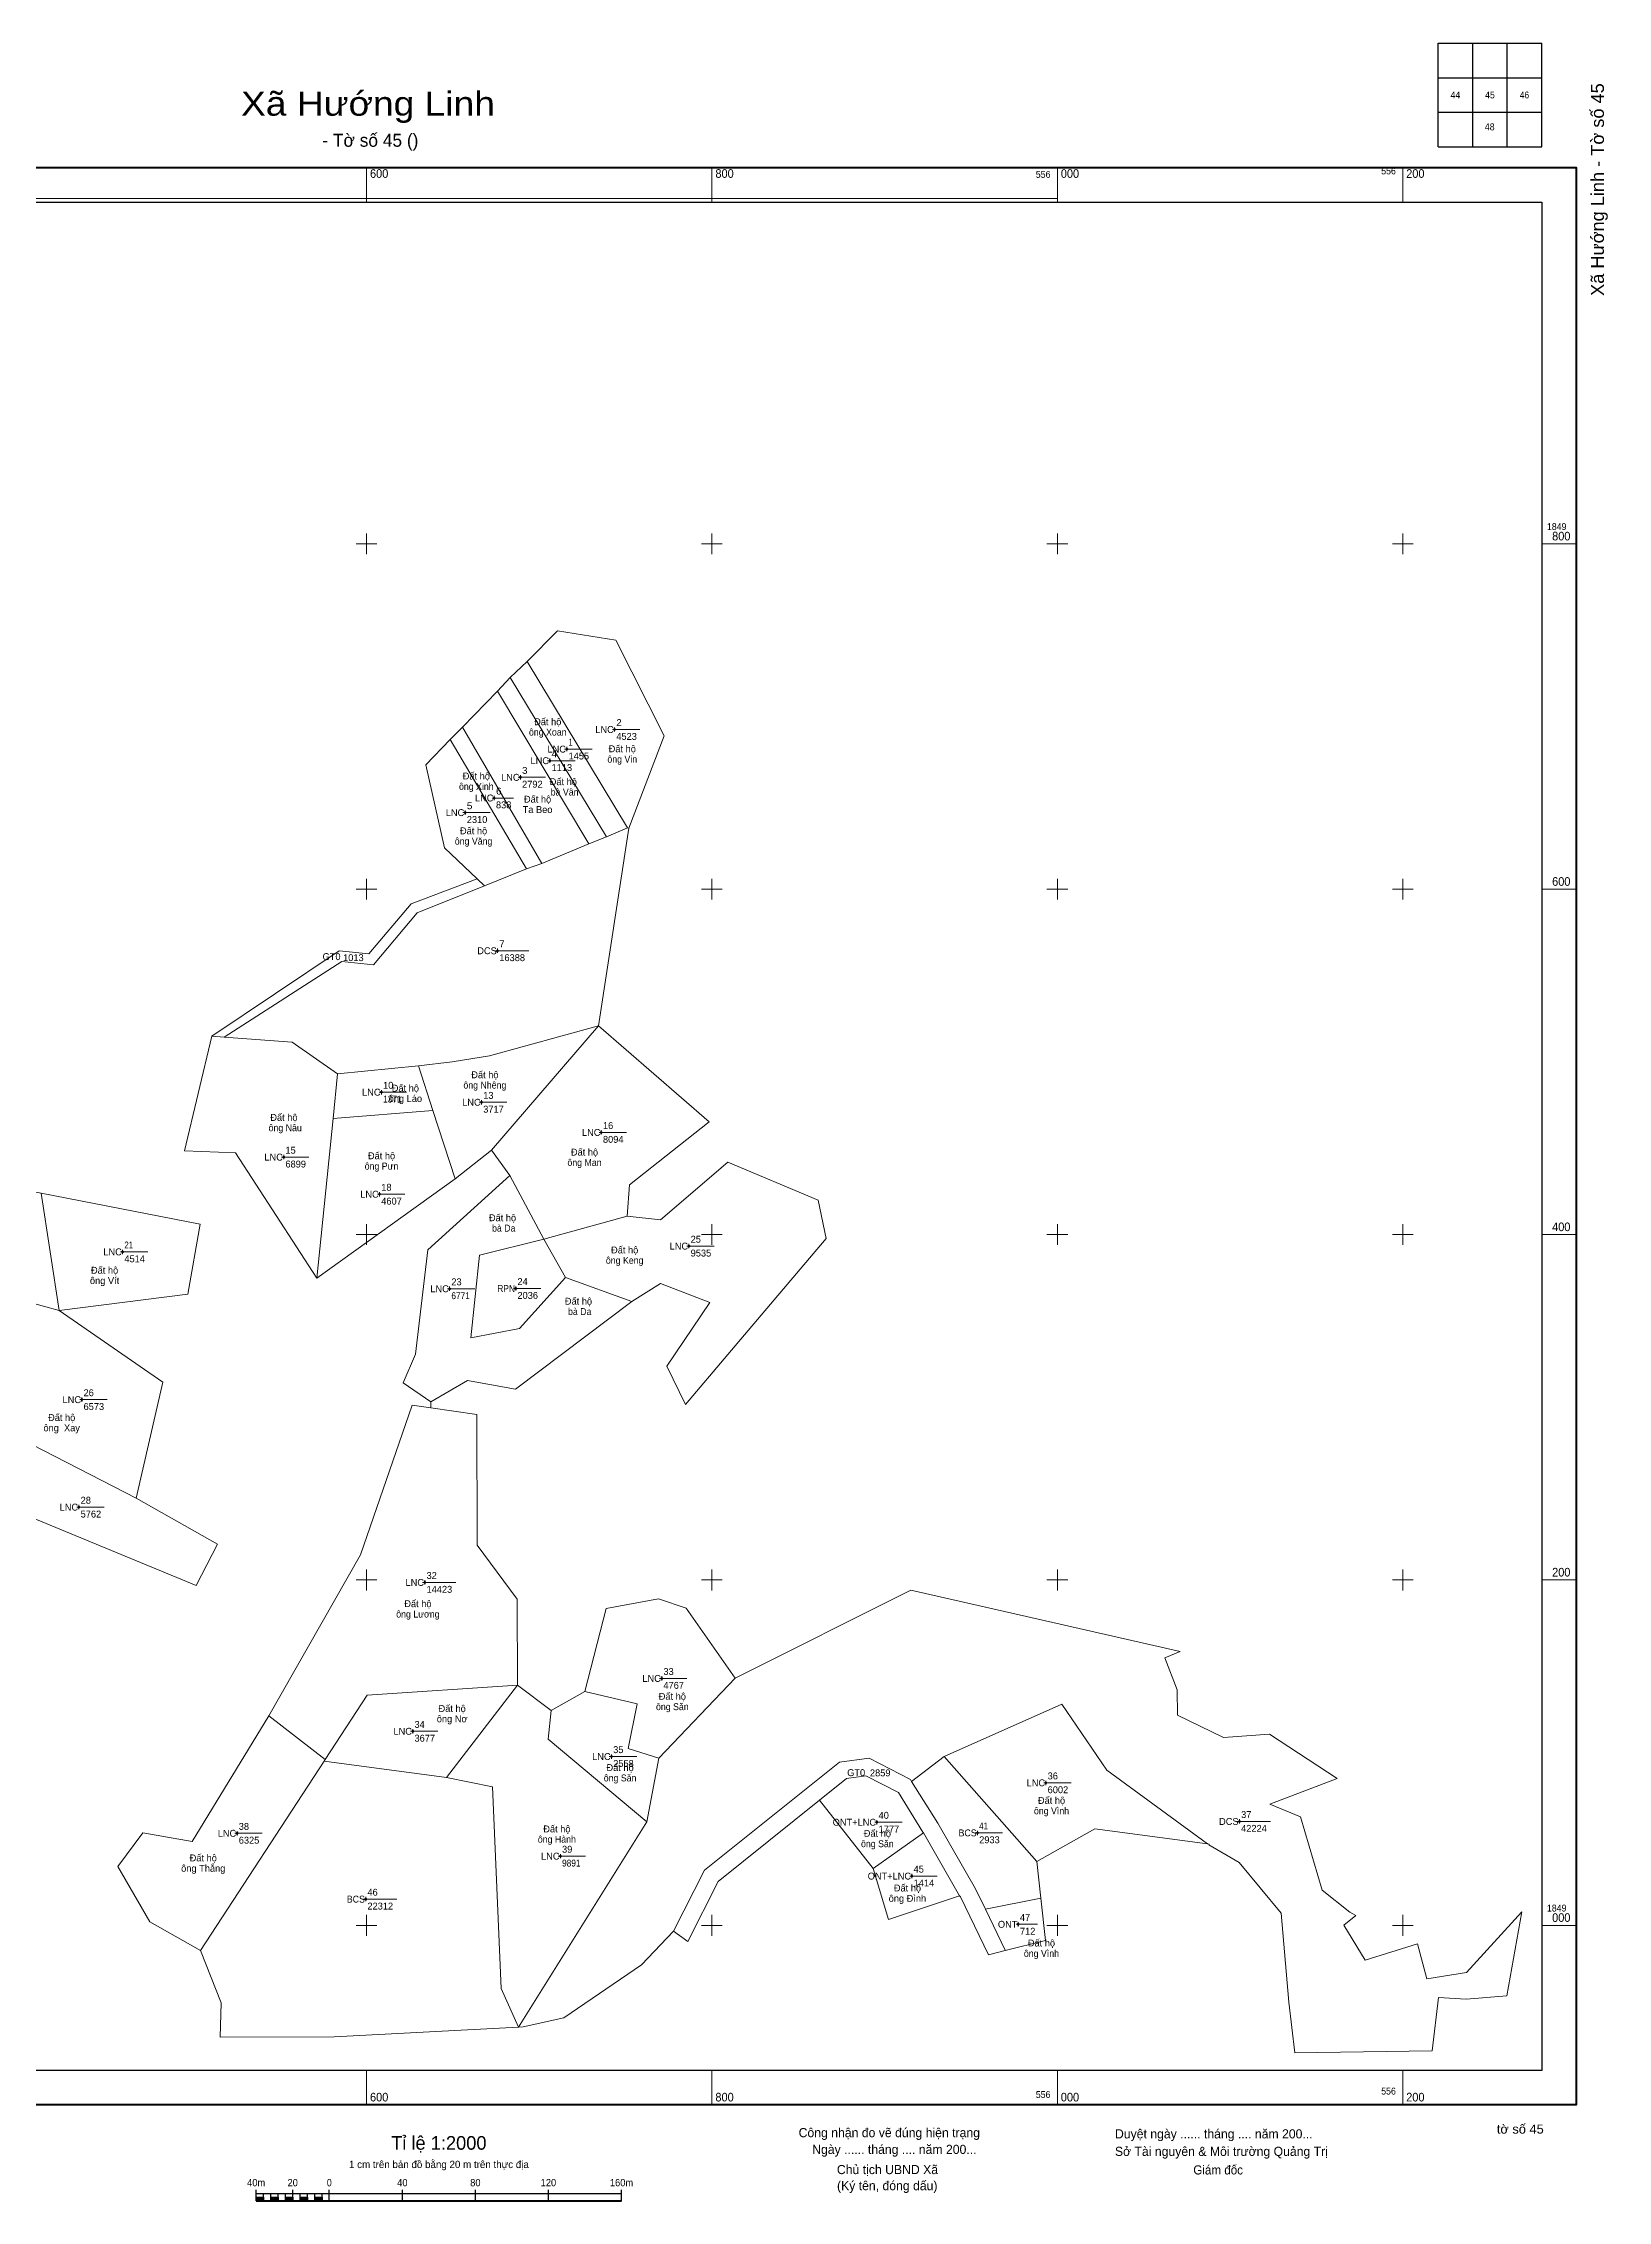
# Model space of a CAD drawing. Header units: metres. Extents: x 554901 to 556319, y 1848840 to 1850090.
# Drawn here: x 555413 to 556319, y 1848840 to 1850090 of the extents above; entities that cross this region are included whole.
import ezdxf
from ezdxf.enums import TextEntityAlignment as Align

# ---------------------------------------------------------------- set-up
doc = ezdxf.new("R2010")
doc.units = ezdxf.units.M
doc.header["$LTSCALE"] = 1.6
for name, color, linetype, lineweight in [('10', 7, 'Continuous', 13), ('11', 7, 'Continuous', 13), ('13', 7, 'Continuous', 13), ('22', 7, 'Continuous', 13), ('63', 7, 'Continuous', 13)]:
    doc.layers.add(name, color=color, linetype=linetype, lineweight=lineweight)
doc.layers.add('25', color=7, linetype='Continuous')

msp = doc.modelspace()

# ---------------------------------------------------------------- hatches: boundary and pattern name
at = {"layer": '10'}
msp.add_hatch(color=256, dxfattribs=at).paths.add_polyline_path([(555894.58, 1849028.72, 1), (555894.44, 1849028.72, 1)])
msp.add_hatch(color=256, dxfattribs=at).paths.add_polyline_path([(555894.58, 1849028.72, 1), (555894.44, 1849028.72, 1)])
at = {"layer": '11'}
for points in [[(555743.77, 1849692.5, 1), (555743.47, 1849692.5, 1)], [(555706.27, 1849674.44, 1), (555705.97, 1849674.44, 1)], [(555716.1, 1849681.15, 1), (555715.8, 1849681.15, 1)], [(555689.22, 1849664.81, 1), (555688.92, 1849664.81, 1)], [(555674.09, 1849652.83, 1), (555673.79, 1849652.83, 1)], [(555657.2, 1849644.36, 1), (555656.9, 1849644.36, 1)], [(555676.03, 1849564.37, 1), (555675.73, 1849564.37, 1)], [(555608.73, 1849482.47, 1), (555608.43, 1849482.47, 1)], [(555666.7, 1849476.63, 1), (555666.4, 1849476.63, 1)], [(555736.04, 1849459.16, 1), (555735.74, 1849459.16, 1)], [(555552.18, 1849444.86, 1), (555551.88, 1849444.86, 1)], [(555607.67, 1849423.39, 1), (555607.37, 1849423.39, 1)], [(555458.93, 1849389.99, 1), (555458.63, 1849389.99, 1)], [(555786.82, 1849393.32, 1), (555786.52, 1849393.32, 1)], [(555648.26, 1849368.63, 1), (555647.96, 1849368.63, 1)], [(555686.52, 1849368.79, 1), (555686.22, 1849368.79, 1)], [(555435.29, 1849304.42, 1), (555434.99, 1849304.42, 1)], [(555433.61, 1849242.17, 1), (555433.31, 1849242.17, 1)], [(555633.89, 1849198.59, 1), (555633.59, 1849198.59, 1)], [(555771.04, 1849142.99, 1), (555770.74, 1849142.99, 1)], [(555626.91, 1849112.37, 1), (555626.61, 1849112.37, 1)], [(555741.96, 1849097.74, 1), (555741.66, 1849097.74, 1)], [(555993.53, 1849082.52, 1), (555993.23, 1849082.52, 1)], [(556105.55, 1849060.16, 1), (556105.25, 1849060.16, 1)], [(555525.16, 1849053.3, 1), (555524.86, 1849053.3, 1)], [(555895.65, 1849059.7, 1), (555895.35, 1849059.7, 1)], [(555953.88, 1849053.54, 1), (555953.58, 1849053.54, 1)], [(555712.36, 1849040.06, 1), (555712.06, 1849040.06, 1)], [(555915.92, 1849028.53, 1), (555915.62, 1849028.53, 1)], [(555599.66, 1849015.17, 1), (555599.36, 1849015.17, 1)], [(555977.48, 1849000.6, 1), (555977.18, 1849000.6, 1)]]:
    msp.add_hatch(color=256, dxfattribs=at).paths.add_polyline_path(points)
at = {"layer": '63'}
for points in [[(555536.1, 1848840.46), (555536.1, 1848842.6), (555540.38, 1848842.6), (555540.38, 1848840.46)], [(555544.6, 1848840.46), (555544.6, 1848842.6), (555548.8, 1848842.6), (555548.8, 1848840.46)], [(555553.02, 1848840.46), (555553.02, 1848842.6), (555557.3, 1848842.6), (555557.3, 1848840.46)], [(555561.5, 1848840.46), (555561.5, 1848842.6), (555565.74, 1848842.6), (555565.74, 1848840.46)], [(555570, 1848840.46), (555570, 1848842.6), (555574.22, 1848842.6), (555574.22, 1848840.46)]]:
    msp.add_hatch(color=256, dxfattribs=at).paths.add_polyline_path(points)

# ---------------------------------------------------------------- linework, layer by layer
at = {"layer": '10'}
for p, q in [((555693.05, 1849731.92), (555710.62, 1849749.62)), ((555675.81, 1849714.78), (555683.23, 1849722.55)), ((555683.23, 1849722.55), (555693.05, 1849731.92)), ((555738.9, 1849630.38), (555683.23, 1849722.55)), ((555751.16, 1849635.57), (555693.05, 1849731.92)), ((555655.57, 1849693.85), (555675.81, 1849714.78)), ((555675.81, 1849714.78), (555728.77, 1849626.33)), ((555648.49, 1849686.76), (555634.4, 1849671.96)), ((555648.49, 1849686.76), (555655.57, 1849693.85)), ((555648.49, 1849686.76), (555692.68, 1849611.81)), ((555701.45, 1849614.85), (555655.57, 1849693.85)), ((555751.8, 1849635.38), (555734.33, 1849520.99)), ((555751.16, 1849635.57), (555738.9, 1849630.38)), ((555751.8, 1849635.38), (555751.16, 1849635.57)), ((555728.77, 1849626.33), (555701.45, 1849614.85)), ((555738.9, 1849630.38), (555728.77, 1849626.33)), ((555692.68, 1849611.81), (555701.45, 1849614.85)), ((555625.77, 1849591.54), (555664.09, 1849606.03)), ((555668.36, 1849601.96), (555629.25, 1849586.36)), ((555510.41, 1849514.87), (555584.21, 1849564.25)), ((555510.41, 1849514.87), (555517.59, 1849514.34)), ((555517.59, 1849514.34), (555556.91, 1849511.42)), ((555672.31, 1849448.89), (555734.33, 1849520.99)), ((555734.33, 1849520.99), (555798.4, 1849465.3)), ((555638.46, 1849471.93), (555630.07, 1849497.78)), ((555583.22, 1849493.18), (555580.58, 1849467.17)), ((555580.58, 1849467.17), (555571.2, 1849374.86)), ((555580.58, 1849467.17), (555638.46, 1849471.93)), ((555651.32, 1849432.28), (555638.46, 1849471.93)), ((555672.31, 1849448.89), (555651.32, 1849432.28)), ((555683.02, 1849434.17), (555672.31, 1849448.89)), ((555571.2, 1849374.86), (555524.19, 1849447.27)), ((555651.32, 1849432.28), (555571.2, 1849374.86)), ((555750.91, 1849410.62), (555702.66, 1849397.33)), ((555702.66, 1849397.33), (555665.36, 1849388.01)), ((555421.96, 1849356.02), (555496.58, 1849365.44)), ((555753.63, 1849361.18), (555686.16, 1849310.54)), ((555637.13, 1849299.68), (555626.49, 1849301.23)), ((555466.68, 1849247.33), (555406.17, 1849278.52)), ((555813.52, 1849143.11), (555915.21, 1849194.08)), ((555915.21, 1849194.08), (556071.19, 1849158.55)), ((555726.46, 1849135.5), (555738.77, 1849183.49)), ((555687.35, 1849139.09), (555646.29, 1849085.65)), ((555706.94, 1849124.39), (555726.46, 1849135.5)), ((555726.46, 1849135.5), (555756.69, 1849128.21)), ((555813.52, 1849143.11), (555769.21, 1849096.89)), ((555543.41, 1849121.23), (555498.96, 1849048.62)), ((555576.09, 1849095.96), (555543.41, 1849121.23)), ((555934.55, 1849097.73), (555988.13, 1849036.89)), ((555575.53, 1849095.11), (555503.82, 1848985.38)), ((555646.29, 1849085.65), (555672.96, 1849080.19)), ((555914.96, 1849084.47), (555890.96, 1849096.84)), ((555677.96, 1848963.39), (555672.96, 1849080.19)), ((555862.32, 1849072.52), (555877.91, 1849085.01)), ((555907.93, 1849076.84), (555922.18, 1849054.02)), ((555915.64, 1849083.38), (555914.96, 1849084.47)), ((555915.64, 1849083.38), (555930.8, 1849059.1)), ((555862.32, 1849072.52), (555803.57, 1849025.48)), ((555893.39, 1849032.91), (555862.32, 1849072.52)), ((555893.39, 1849032.91), (555922.42, 1849053.6)), ((555922.18, 1849054.02), (555922.42, 1849053.6)), ((555943.43, 1849017.14), (555922.42, 1849053.6)), ((555990.43, 1849015.77), (555988.13, 1849036.89)), ((556087.81, 1849047.07), (556086.93, 1849047.19)), ((556087.66, 1849046.65), (556087.81, 1849047.07)), ((555803.57, 1849025.48), (555786.04, 1848990.71)), ((555893.39, 1849032.91), (555902.14, 1849003.47)), ((555894.2, 1849028.72), (555893.89, 1849028.72)), ((555894.2, 1849028.72), (555893.89, 1849028.72)), ((555894.51, 1849029.34), (555894.51, 1849029.03)), ((555894.51, 1849029.34), (555894.51, 1849029.03)), ((555894.51, 1849028.41), (555894.51, 1849028.1)), ((555894.51, 1849028.41), (555894.51, 1849028.1)), ((555895.13, 1849028.72), (555894.82, 1849028.72)), ((555895.13, 1849028.72), (555894.82, 1849028.72)), ((555943.43, 1849017.14), (555902.14, 1849003.47)), ((555943.84, 1849016.42), (555943.43, 1849017.14)), ((555960.06, 1848982.87), (555943.84, 1849016.42)), ((555958.36, 1849009.35), (555990.43, 1849015.77)), ((555993.09, 1848991.27), (555990.43, 1849015.77)), ((555474.43, 1849002.05), (555503.82, 1848985.38)), ((556134.08, 1848955.55), (556129.53, 1849007.07)), ((556268.87, 1849007.83), (556236.97, 1848972.71)), ((556268.87, 1849007.83), (556260.28, 1848959.19)), ((555503.82, 1848985.38), (555515.77, 1848955.17)), ((555960.06, 1848982.87), (555969.87, 1848985.44)), ((555993.09, 1848991.27), (555969.87, 1848985.44)), ((555687.9, 1848941.03), (555677.96, 1848963.39)), ((555515.77, 1848955.17), (555515.21, 1848935.23)), ((556220.67, 1848958.19), (556217.01, 1848927.33)), ((556236.73, 1848957.26), (556220.67, 1848958.19)), ((556236.73, 1848957.26), (556260.28, 1848959.19)), ((555581.17, 1848935.4), (555515.21, 1848935.23)), ((555687.9, 1848941.03), (555581.17, 1848935.4))]:
    msp.add_line(p, q, dxfattribs=at)
for points in [[(555751.8, 1849635.38), (555772.29, 1849688.79), (555744.4, 1849744.18), (555710.62, 1849749.62)], [(555664.09, 1849606.03), (555645.19, 1849624.03), (555634.4, 1849671.96)], [(555664.09, 1849606.03), (555668.36, 1849601.96), (555692.68, 1849611.81)], [(555517.59, 1849514.34), (555585.65, 1849558.09), (555603.99, 1849556.23), (555629.25, 1849586.36)], [(555625.77, 1849591.54), (555601.42, 1849562.51), (555584.21, 1849564.25)], [(555510.41, 1849514.87), (555494.59, 1849448.43), (555524.19, 1849447.27)], [(555556.91, 1849511.42), (555583.22, 1849493.18), (555630.07, 1849497.78), (555649.63, 1849500.14)], [(555734.33, 1849520.99), (555671.22, 1849503.52), (555649.63, 1849500.14)], [(555750.91, 1849410.62), (555752.34, 1849428.82), (555798.4, 1849465.3)], [(555402.4, 1849361.51), (555421.96, 1849356.02), (555411.57, 1849423.97), (555391.56, 1849427.87), (555356.6, 1849437.02)], [(555750.91, 1849410.62), (555770.17, 1849408.58), (555809.18, 1849441.88), (555861.58, 1849419.93), (555866.17, 1849397.77), (555811.24, 1849333.07), (555784.67, 1849301.65), (555773.95, 1849323.75), (555798.73, 1849360.7), (555770.27, 1849371.69)], [(555411.57, 1849423.97), (555503.58, 1849406.03), (555496.58, 1849365.44)], [(555715.16, 1849375.24), (555702.66, 1849397.33), (555683.02, 1849434.17), (555635.56, 1849391.23)], [(555637.15, 1849303.1), (555621.13, 1849314.12), (555628.38, 1849330.8), (555635.56, 1849391.23)], [(555715.16, 1849375.24), (555688.58, 1849345.65), (555660.43, 1849340.25), (555665.36, 1849388.01)], [(555715.16, 1849375.24), (555753.63, 1849361.18), (555770.27, 1849371.69)], [(555466.68, 1849247.33), (555482.06, 1849314.49), (555421.96, 1849356.02)], [(555637.15, 1849303.1), (555658.4, 1849315.6), (555686.16, 1849310.54)], [(555543.41, 1849121.23), (555596.51, 1849214.47), (555626.49, 1849301.23)], [(555637.13, 1849299.68), (555663.83, 1849295.79), (555664.03, 1849220.18), (555687.21, 1849188.89)], [(555466.68, 1849247.33), (555513.65, 1849220.77), (555501.27, 1849196.76), (555381.97, 1849245.95)], [(555576.09, 1849095.96), (555600.28, 1849133.33), (555687.35, 1849139.09), (555687.21, 1849188.89)], [(555813.52, 1849143.11), (555784.98, 1849183.61), (555768.97, 1849189.1), (555738.77, 1849183.49)], [(556071.19, 1849158.55), (556062.31, 1849154.83), (556069.47, 1849136.41), (556069.51, 1849121.65), (556096.2, 1849108.81), (556122.86, 1849110.73), (556162.03, 1849085.01), (556122.96, 1849070.15)], [(555762.2, 1849059.98), (555705.2, 1849107.78), (555706.94, 1849124.39), (555687.35, 1849139.09)], [(555769.21, 1849096.89), (555751.43, 1849102.37), (555756.69, 1849128.21)], [(555915.64, 1849083.38), (555934.55, 1849097.73), (556002.61, 1849128.15)], [(556086.93, 1849047.19), (556028.74, 1849089.93), (556002.61, 1849128.15)], [(555576.09, 1849095.96), (555575.53, 1849095.11), (555646.29, 1849085.65)], [(555769.21, 1849096.89), (555762.2, 1849059.98), (555687.9, 1848941.03)], [(555777.78, 1848996.55), (555795.62, 1849031.93), (555873.84, 1849094.57), (555890.96, 1849096.84)], [(555907.93, 1849076.84), (555889.18, 1849086.5), (555877.91, 1849085.01)], [(556169.34, 1849007.57), (556153.31, 1849020.44), (556140.76, 1849062.83), (556122.96, 1849070.15)], [(555474.43, 1849002.05), (555455.95, 1849034.08), (555470.51, 1849053.48), (555498.96, 1849048.62)], [(555958.36, 1849009.35), (555952.7, 1849021.08), (555930.8, 1849059.1)], [(555988.13, 1849036.89), (556021.78, 1849055.86), (556086.93, 1849047.19)], [(556087.66, 1849046.65), (556105.34, 1849036.39), (556129.53, 1849007.07)], [(555958.36, 1849009.35), (555969.86, 1848985.55), (555969.87, 1848985.44)], [(556169.34, 1849007.57), (556172.9, 1849005.73), (556165.8, 1849000.18), (556178.3, 1848979.93), (556208.49, 1848989.23), (556213.88, 1848968.96), (556236.97, 1848972.71)], [(555777.78, 1848996.55), (555759.18, 1848977.14), (555714.25, 1848946.48), (555690.78, 1848941.19), (555687.9, 1848941.03)], [(556134.08, 1848955.55), (556137.52, 1848926.25), (556217.01, 1848927.33)]]:
    msp.add_lwpolyline(points, dxfattribs=at)
for radius in [0.312, 0.312, 0.075, 0.075]:
    msp.add_circle((555894.51, 1849028.72), radius, dxfattribs=at)
at = {"layer": '11'}
for p, q in [((555743, 1849692.5), (555742.37, 1849692.5)), ((555743.62, 1849693.75), (555743.62, 1849693.12)), ((555743.62, 1849691.88), (555743.62, 1849691.25)), ((555744.87, 1849692.5), (555744.24, 1849692.5)), ((555705.5, 1849674.44), (555704.87, 1849674.44)), ((555706.12, 1849675.69), (555706.12, 1849675.06)), ((555706.12, 1849673.82), (555706.12, 1849673.19)), ((555707.37, 1849674.44), (555706.74, 1849674.44)), ((555715.32, 1849681.15), (555714.7, 1849681.15)), ((555715.95, 1849682.4), (555715.95, 1849681.78)), ((555715.95, 1849680.52), (555715.95, 1849679.9)), ((555717.2, 1849681.15), (555716.57, 1849681.15)), ((555688.44, 1849664.81), (555687.82, 1849664.81)), ((555689.07, 1849666.06), (555689.07, 1849665.44)), ((555689.07, 1849664.18), (555689.07, 1849663.56)), ((555690.32, 1849664.81), (555689.69, 1849664.81)), ((555673.31, 1849652.83), (555672.69, 1849652.83)), ((555673.94, 1849654.08), (555673.94, 1849653.46)), ((555673.94, 1849652.2), (555673.94, 1849651.58)), ((555675.19, 1849652.83), (555674.56, 1849652.83)), ((555656.43, 1849644.36), (555655.8, 1849644.36)), ((555657.05, 1849645.61), (555657.05, 1849644.98)), ((555657.05, 1849643.74), (555657.05, 1849643.11)), ((555658.3, 1849644.36), (555657.68, 1849644.36)), ((555675.26, 1849564.37), (555674.63, 1849564.37)), ((555675.88, 1849565.62), (555675.88, 1849565)), ((555675.88, 1849563.74), (555675.88, 1849563.12)), ((555677.13, 1849564.37), (555676.5, 1849564.37)), ((555607.95, 1849482.47), (555607.33, 1849482.47)), ((555608.58, 1849483.72), (555608.58, 1849483.1)), ((555608.58, 1849481.84), (555608.58, 1849481.22)), ((555609.83, 1849482.47), (555609.2, 1849482.47)), ((555665.93, 1849476.63), (555665.3, 1849476.63)), ((555666.55, 1849477.88), (555666.55, 1849477.26)), ((555666.55, 1849476), (555666.55, 1849475.38)), ((555667.8, 1849476.63), (555667.18, 1849476.63)), ((555735.89, 1849460.41), (555735.89, 1849459.78)), ((555735.26, 1849459.16), (555734.64, 1849459.16)), ((555735.89, 1849458.54), (555735.89, 1849457.91)), ((555737.14, 1849459.16), (555736.52, 1849459.16)), ((555551.4, 1849444.86), (555550.78, 1849444.86)), ((555552.03, 1849446.11), (555552.03, 1849445.48)), ((555552.03, 1849444.24), (555552.03, 1849443.61)), ((555553.28, 1849444.86), (555552.66, 1849444.86)), ((555606.9, 1849423.39), (555606.27, 1849423.39)), ((555607.52, 1849424.64), (555607.52, 1849424.02)), ((555607.52, 1849422.76), (555607.52, 1849422.14)), ((555608.77, 1849423.39), (555608.14, 1849423.39)), ((555458.16, 1849389.99), (555457.53, 1849389.99)), ((555458.78, 1849391.24), (555458.78, 1849390.62)), ((555458.78, 1849389.36), (555458.78, 1849388.74)), ((555460.03, 1849389.99), (555459.4, 1849389.99)), ((555786.04, 1849393.32), (555785.42, 1849393.32)), ((555786.67, 1849394.57), (555786.67, 1849393.94)), ((555786.67, 1849392.7), (555786.67, 1849392.07)), ((555787.92, 1849393.32), (555787.3, 1849393.32)), ((555647.48, 1849368.63), (555646.86, 1849368.63)), ((555648.11, 1849369.88), (555648.11, 1849369.26)), ((555648.11, 1849368), (555648.11, 1849367.38)), ((555649.36, 1849368.63), (555648.74, 1849368.63)), ((555685.74, 1849368.79), (555685.12, 1849368.79)), ((555686.37, 1849370.04), (555686.37, 1849369.42)), ((555686.37, 1849368.16), (555686.37, 1849367.54)), ((555687.62, 1849368.79), (555687, 1849368.79)), ((555434.52, 1849304.42), (555433.89, 1849304.42)), ((555435.14, 1849305.67), (555435.14, 1849305.04)), ((555435.14, 1849303.8), (555435.14, 1849303.17)), ((555436.39, 1849304.42), (555435.76, 1849304.42)), ((555432.84, 1849242.17), (555432.21, 1849242.17)), ((555433.46, 1849243.42), (555433.46, 1849242.8)), ((555433.46, 1849241.54), (555433.46, 1849240.92)), ((555434.71, 1849242.17), (555434.08, 1849242.17)), ((555633.12, 1849198.59), (555632.49, 1849198.59)), ((555633.74, 1849199.84), (555633.74, 1849199.22)), ((555633.74, 1849197.96), (555633.74, 1849197.34)), ((555634.99, 1849198.59), (555634.36, 1849198.59)), ((555770.26, 1849142.99), (555769.64, 1849142.99)), ((555770.89, 1849144.24), (555770.89, 1849143.62)), ((555770.89, 1849142.36), (555770.89, 1849141.74)), ((555772.14, 1849142.99), (555771.52, 1849142.99)), ((555626.14, 1849112.37), (555625.51, 1849112.37)), ((555626.76, 1849113.62), (555626.76, 1849113)), ((555626.76, 1849111.74), (555626.76, 1849111.12)), ((555628.01, 1849112.37), (555627.38, 1849112.37)), ((555741.19, 1849097.74), (555740.56, 1849097.74)), ((555741.81, 1849098.99), (555741.81, 1849098.36)), ((555743.06, 1849097.74), (555742.44, 1849097.74)), ((555741.81, 1849097.12), (555741.81, 1849096.49)), ((555992.76, 1849082.52), (555992.13, 1849082.52)), ((555993.38, 1849083.77), (555993.38, 1849083.14)), ((555993.38, 1849081.9), (555993.38, 1849081.27)), ((555994.63, 1849082.52), (555994, 1849082.52)), ((555895.5, 1849060.95), (555895.5, 1849060.32)), ((556104.78, 1849060.16), (556104.15, 1849060.16)), ((556105.4, 1849061.41), (556105.4, 1849060.78)), ((556106.65, 1849060.16), (556106.02, 1849060.16)), ((555524.38, 1849053.3), (555523.76, 1849053.3)), ((555525.01, 1849054.55), (555525.01, 1849053.92)), ((555525.01, 1849052.68), (555525.01, 1849052.05)), ((555526.26, 1849053.3), (555525.64, 1849053.3)), ((555894.88, 1849059.7), (555894.25, 1849059.7)), ((555895.5, 1849059.08), (555895.5, 1849058.45)), ((555896.75, 1849059.7), (555896.12, 1849059.7)), ((555953.1, 1849053.54), (555952.48, 1849053.54)), ((555953.73, 1849054.79), (555953.73, 1849054.16)), ((555953.73, 1849052.92), (555953.73, 1849052.29)), ((555954.98, 1849053.54), (555954.36, 1849053.54)), ((556105.4, 1849059.54), (556105.4, 1849058.91)), ((555711.58, 1849040.06), (555710.96, 1849040.06)), ((555712.21, 1849041.31), (555712.21, 1849040.68)), ((555712.21, 1849039.44), (555712.21, 1849038.81)), ((555713.46, 1849040.06), (555712.84, 1849040.06)), ((555915.14, 1849028.53), (555914.52, 1849028.53)), ((555915.77, 1849029.78), (555915.77, 1849029.16)), ((555915.77, 1849027.9), (555915.77, 1849027.28)), ((555917.02, 1849028.53), (555916.4, 1849028.53)), ((555598.88, 1849015.17), (555598.26, 1849015.17)), ((555599.51, 1849016.42), (555599.51, 1849015.8)), ((555599.51, 1849014.54), (555599.51, 1849013.92)), ((555600.76, 1849015.17), (555600.14, 1849015.17)), ((555976.7, 1849000.6), (555976.08, 1849000.6)), ((555977.33, 1849001.85), (555977.33, 1849001.22)), ((555977.33, 1848999.98), (555977.33, 1848999.35)), ((555978.58, 1849000.6), (555977.95, 1849000.6))]:
    msp.add_line(p, q, dxfattribs=at)
for points in [[(555743.62, 1849693.12), (555743, 1849692.5), (555743.62, 1849691.88), (555744.24, 1849692.5)], [(555706.12, 1849675.06), (555705.5, 1849674.44), (555706.12, 1849673.82), (555706.74, 1849674.44)], [(555715.95, 1849681.78), (555715.32, 1849681.15), (555715.95, 1849680.52), (555716.57, 1849681.15)], [(555689.07, 1849665.44), (555688.44, 1849664.81), (555689.07, 1849664.18), (555689.69, 1849664.81)], [(555673.94, 1849653.46), (555673.31, 1849652.83), (555673.94, 1849652.2), (555674.56, 1849652.83)], [(555657.05, 1849644.98), (555656.43, 1849644.36), (555657.05, 1849643.74), (555657.68, 1849644.36)], [(555675.88, 1849565), (555675.26, 1849564.37), (555675.88, 1849563.74), (555676.5, 1849564.37)], [(555608.58, 1849483.1), (555607.95, 1849482.47), (555608.58, 1849481.84), (555609.2, 1849482.47)], [(555666.55, 1849477.26), (555665.93, 1849476.63), (555666.55, 1849476), (555667.18, 1849476.63)], [(555735.89, 1849459.78), (555735.26, 1849459.16), (555735.89, 1849458.54), (555736.52, 1849459.16)], [(555552.03, 1849445.48), (555551.4, 1849444.86), (555552.03, 1849444.24), (555552.66, 1849444.86)], [(555607.52, 1849424.02), (555606.9, 1849423.39), (555607.52, 1849422.76), (555608.14, 1849423.39)], [(555458.78, 1849390.62), (555458.16, 1849389.99), (555458.78, 1849389.36), (555459.4, 1849389.99)], [(555786.67, 1849393.94), (555786.04, 1849393.32), (555786.67, 1849392.7), (555787.3, 1849393.32)], [(555648.11, 1849369.26), (555647.48, 1849368.63), (555648.11, 1849368), (555648.74, 1849368.63)], [(555686.37, 1849369.42), (555685.74, 1849368.79), (555686.37, 1849368.16), (555687, 1849368.79)], [(555435.14, 1849305.04), (555434.52, 1849304.42), (555435.14, 1849303.8), (555435.76, 1849304.42)], [(555433.46, 1849242.8), (555432.84, 1849242.17), (555433.46, 1849241.54), (555434.08, 1849242.17)], [(555633.74, 1849199.22), (555633.12, 1849198.59), (555633.74, 1849197.96), (555634.36, 1849198.59)], [(555770.89, 1849143.62), (555770.26, 1849142.99), (555770.89, 1849142.36), (555771.52, 1849142.99)], [(555626.76, 1849113), (555626.14, 1849112.37), (555626.76, 1849111.74), (555627.38, 1849112.37)], [(555741.81, 1849098.36), (555741.19, 1849097.74), (555741.81, 1849097.12), (555742.44, 1849097.74)], [(555993.38, 1849083.14), (555992.76, 1849082.52), (555993.38, 1849081.9), (555994, 1849082.52)], [(555895.5, 1849060.32), (555894.88, 1849059.7), (555895.5, 1849059.08), (555896.12, 1849059.7)], [(556105.4, 1849060.78), (556104.78, 1849060.16), (556105.4, 1849059.54), (556106.02, 1849060.16)], [(555525.01, 1849053.92), (555524.38, 1849053.3), (555525.01, 1849052.68), (555525.64, 1849053.3)], [(555953.73, 1849054.16), (555953.1, 1849053.54), (555953.73, 1849052.92), (555954.36, 1849053.54)], [(555712.21, 1849040.68), (555711.58, 1849040.06), (555712.21, 1849039.44), (555712.84, 1849040.06)], [(555915.77, 1849029.16), (555915.14, 1849028.53), (555915.77, 1849027.9), (555916.4, 1849028.53)], [(555599.51, 1849015.8), (555598.88, 1849015.17), (555599.51, 1849014.54), (555600.14, 1849015.17)], [(555977.33, 1849001.22), (555976.7, 1849000.6), (555977.33, 1848999.98), (555977.95, 1849000.6)]]:
    msp.add_lwpolyline(points, close=True, dxfattribs=at)
for centre in [(555743.62, 1849692.5), (555706.12, 1849674.44), (555715.95, 1849681.15), (555689.07, 1849664.81), (555673.94, 1849652.83), (555657.05, 1849644.36), (555675.88, 1849564.37), (555608.58, 1849482.47), (555666.55, 1849476.63), (555735.89, 1849459.16), (555552.03, 1849444.86), (555607.52, 1849423.39), (555458.78, 1849389.99), (555786.67, 1849393.32), (555648.11, 1849368.63), (555686.37, 1849368.79), (555435.14, 1849304.42), (555433.46, 1849242.17), (555633.74, 1849198.59), (555770.89, 1849142.99), (555626.76, 1849112.37), (555741.81, 1849097.74), (555993.38, 1849082.52), (556105.4, 1849060.16), (555525.01, 1849053.3), (555895.5, 1849059.7), (555953.73, 1849053.54), (555712.21, 1849040.06), (555915.77, 1849028.53), (555599.51, 1849015.17), (555977.33, 1849000.6)]:
    msp.add_circle(centre, 0.15, dxfattribs=at)
at = {"layer": '13'}
for p, q in [((555744.62, 1849692.5), (555758.22, 1849692.5)), ((555707.12, 1849674.44), (555720.72, 1849674.44)), ((555716.95, 1849681.15), (555730.55, 1849681.15)), ((555690.07, 1849664.81), (555703.67, 1849664.81)), ((555674.94, 1849652.83), (555685.14, 1849652.83)), ((555658.05, 1849644.36), (555671.65, 1849644.36)), ((555676.88, 1849564.37), (555693.88, 1849564.37)), ((555609.58, 1849482.47), (555623.18, 1849482.47)), ((555667.55, 1849476.63), (555681.15, 1849476.63)), ((555736.89, 1849459.16), (555750.49, 1849459.16)), ((555553.03, 1849444.86), (555566.63, 1849444.86)), ((555608.52, 1849423.39), (555622.12, 1849423.39)), ((555459.78, 1849389.99), (555473.38, 1849389.99)), ((555787.67, 1849393.32), (555801.27, 1849393.32)), ((555649.11, 1849368.63), (555662.71, 1849368.63)), ((555687.37, 1849368.79), (555700.97, 1849368.79)), ((555436.14, 1849304.42), (555449.74, 1849304.42)), ((555434.46, 1849242.17), (555448.06, 1849242.17)), ((555634.74, 1849198.59), (555651.74, 1849198.59)), ((555771.89, 1849142.99), (555785.49, 1849142.99)), ((555627.76, 1849112.37), (555641.36, 1849112.37)), ((555742.81, 1849097.74), (555756.41, 1849097.74)), ((555994.38, 1849082.52), (556007.98, 1849082.52)), ((556106.4, 1849060.16), (556123.4, 1849060.16)), ((555526.01, 1849053.3), (555539.61, 1849053.3)), ((555896.5, 1849059.7), (555910.1, 1849059.7)), ((555954.73, 1849053.54), (555968.33, 1849053.54)), ((555713.21, 1849040.06), (555726.81, 1849040.06)), ((555916.77, 1849028.53), (555930.37, 1849028.53)), ((555600.51, 1849015.17), (555617.51, 1849015.17)), ((555978.33, 1849000.6), (555988.53, 1849000.6)), ((555786.04, 1848990.71), (555777.78, 1848996.55))]:
    msp.add_line(p, q, dxfattribs=at)
at = {"layer": '22'}
for p, q in [((555000, 1850000), (556000, 1850000)), ((555637.15, 1849303.1), (555637.13, 1849299.68))]:
    msp.add_line(p, q, dxfattribs=at)
at = {"layer": '63', "lineweight": 25}
for p, q in [((556220.49, 1850089.96), (556280.49, 1850089.96)), ((556220.49, 1850029.96), (556220.49, 1850089.96)), ((556240.49, 1850029.96), (556240.49, 1850089.96)), ((556260.49, 1850029.96), (556260.49, 1850089.96)), ((556220.49, 1850069.96), (556280.49, 1850069.96)), ((556220.49, 1850049.96), (556280.49, 1850049.96)), ((555536.1, 1848840.46), (555536.1, 1848846.8)), ((555536.1, 1848844.7), (555747.68, 1848844.7)), ((555536.1, 1848840.46), (555536.1, 1848844.7)), ((555540.38, 1848840.46), (555540.38, 1848844.7)), ((555544.6, 1848840.46), (555544.6, 1848844.7)), ((555548.8, 1848840.46), (555548.8, 1848844.7)), ((555553.02, 1848840.46), (555553.02, 1848844.7)), ((555557.3, 1848840.46), (555557.3, 1848846.8)), ((555557.3, 1848840.46), (555557.3, 1848844.7)), ((555561.5, 1848840.46), (555561.5, 1848844.7)), ((555565.74, 1848840.46), (555565.74, 1848844.7)), ((555570, 1848840.46), (555570, 1848844.7)), ((555574.22, 1848840.46), (555574.22, 1848844.7)), ((555578.38, 1848840.46), (555578.38, 1848846.8)), ((555620.76, 1848840.46), (555620.76, 1848846.8)), ((555663.04, 1848840.46), (555663.04, 1848846.8)), ((555705.36, 1848840.46), (555705.36, 1848846.8)), ((555747.68, 1848840.46), (555747.68, 1848846.8))]:
    msp.add_line(p, q, dxfattribs=at)
at = {"layer": '63'}
for p, q in [((555600, 1849997.96), (555600, 1850017.96)), ((555800, 1849997.96), (555800, 1850017.96)), ((556000, 1849997.96), (556000, 1850017.96)), ((556200, 1849997.96), (556200, 1850017.96)), ((555594, 1849800), (555606, 1849800)), ((555600, 1849794), (555600, 1849806)), ((555794, 1849800), (555806, 1849800)), ((555800, 1849794), (555800, 1849806)), ((555994, 1849800), (556006, 1849800)), ((556000, 1849794), (556000, 1849806)), ((556194, 1849800), (556206, 1849800)), ((556200, 1849794), (556200, 1849806)), ((556280.49, 1849800), (556300.49, 1849800)), ((555594, 1849600), (555606, 1849600)), ((555600, 1849594), (555600, 1849606)), ((555794, 1849600), (555806, 1849600)), ((555800, 1849594), (555800, 1849606)), ((555994, 1849600), (556006, 1849600)), ((556000, 1849594), (556000, 1849606)), ((556194, 1849600), (556206, 1849600)), ((556200, 1849594), (556200, 1849606)), ((556280.49, 1849600), (556300.49, 1849600)), ((555594, 1849400), (555606, 1849400)), ((555600, 1849394), (555600, 1849406)), ((555794, 1849400), (555806, 1849400)), ((555800, 1849394), (555800, 1849406)), ((555994, 1849400), (556006, 1849400)), ((556000, 1849394), (556000, 1849406)), ((556194, 1849400), (556206, 1849400)), ((556200, 1849394), (556200, 1849406)), ((556280.49, 1849400), (556300.49, 1849400)), ((555594, 1849200), (555606, 1849200)), ((555600, 1849194), (555600, 1849206)), ((555794, 1849200), (555806, 1849200)), ((555800, 1849194), (555800, 1849206)), ((555994, 1849200), (556006, 1849200)), ((556000, 1849194), (556000, 1849206)), ((556194, 1849200), (556206, 1849200)), ((556200, 1849194), (556200, 1849206)), ((556280.49, 1849200), (556300.49, 1849200)), ((555594, 1849000), (555606, 1849000)), ((555600, 1848994), (555600, 1849006)), ((555794, 1849000), (555806, 1849000)), ((555800, 1848994), (555800, 1849006)), ((555994, 1849000), (556006, 1849000)), ((556000, 1848994), (556000, 1849006)), ((556194, 1849000), (556206, 1849000)), ((556200, 1848994), (556200, 1849006)), ((556280.49, 1849000), (556300.49, 1849000)), ((555600, 1848896.02), (555600, 1848916.02)), ((555800, 1848896.02), (555800, 1848916.02)), ((556000, 1848896.02), (556000, 1848916.02)), ((556200, 1848896.02), (556200, 1848916.02))]:
    msp.add_line(p, q, dxfattribs=at)
at = {"layer": '63', "lineweight": 40}
msp.add_line((555536.1, 1848840.46), (555747.68, 1848840.46), dxfattribs=at)
at = {"layer": '63', "lineweight": 25}
msp.add_lwpolyline([(556220.49, 1850029.96), (556280.49, 1850029.96), (556280.49, 1850089.96)], dxfattribs=at)
at = {"layer": '63', "lineweight": 40}
msp.add_lwpolyline([(554901.19, 1848896.02), (554901.19, 1850017.96), (556300.49, 1850017.96), (556300.49, 1848896.02)], close=True, dxfattribs=at)
at = {"layer": '63', "lineweight": 25}
for points in [[(554921.19, 1848916.02), (554921.19, 1849997.96), (556280.49, 1849997.96), (556280.49, 1848916.02)], [(555536.1, 1848840.46), (555536.1, 1848842.6), (555540.38, 1848842.6), (555540.38, 1848840.46)], [(555544.6, 1848840.46), (555544.6, 1848842.6), (555548.8, 1848842.6), (555548.8, 1848840.46)], [(555553.02, 1848840.46), (555553.02, 1848842.6), (555557.3, 1848842.6), (555557.3, 1848840.46)], [(555561.5, 1848840.46), (555561.5, 1848842.6), (555565.74, 1848842.6), (555565.74, 1848840.46)], [(555570, 1848840.46), (555570, 1848842.6), (555574.22, 1848842.6), (555574.22, 1848840.46)]]:
    msp.add_lwpolyline(points, close=True, dxfattribs=at)

# ---------------------------------------------------------------- texts
at = {"layer": '13'}
for s, width, p in [('2', 1.05, (555744.62, 1849694.5)), ('1', 0.8, (555716.95, 1849683.15)), ('4', 1.1, (555707.12, 1849676.44)), ('3', 1.05, (555690.07, 1849666.81)), ('5', 1.1, (555658.05, 1849646.36)), ('6', 1.1, (555674.94, 1849654.83)), ('1371', 0.9, (555609.58, 1849476.47)), ('21', 0.85, (555459.78, 1849391.99)), ('6771', 0.9, (555649.11, 1849362.63)), ('41', 0.85, (555954.73, 1849055.54)), ('9891', 0.9, (555713.21, 1849034.06))]:
    msp.add_text(s, height=4, dxfattribs=dict(at, width=width)).set_placement(p)
for s, p in [('LNC', (555743.15, 1849690.5)), ('LNC', (555705.65, 1849672.44)), ('LNC', (555715.48, 1849679.15)), ('LNC', (555688.6, 1849662.81)), ('LNC', (555673.47, 1849650.83)), ('LNC', (555656.58, 1849642.36)), ('GT0', (555584.95, 1849558.96)), ('DCS', (555675.41, 1849562.37)), ('LNC', (555608.11, 1849480.47)), ('LNC', (555666.08, 1849474.63)), ('LNC', (555735.42, 1849457.16)), ('LNC', (555551.56, 1849442.86)), ('LNC', (555607.05, 1849421.39)), ('LNC', (555458.31, 1849387.99)), ('LNC', (555786.2, 1849391.32)), ('LNC', (555647.64, 1849366.63)), ('LNC', (555434.67, 1849302.42)), ('LNC', (555432.99, 1849240.17)), ('LNC', (555633.27, 1849196.59)), ('LNC', (555770.42, 1849140.99)), ('LNC', (555626.29, 1849110.37)), ('LNC', (555741.34, 1849095.74)), ('GT0', (555888.7, 1849086.42)), ('LNC', (555992.91, 1849080.52)), ('ONT+LNC', (555895.03, 1849057.7)), ('DCS', (556104.93, 1849058.16)), ('LNC', (555524.54, 1849051.3)), ('LNC', (555711.74, 1849038.06)), ('ONT+LNC', (555915.3, 1849026.53)), ('ONT', (555976.86, 1848998.6))]:
    msp.add_text(s, height=4, dxfattribs=at).set_placement(p, align=Align.RIGHT)
for s, p in [('4523', (555744.62, 1849686.5)), ('1113', (555707.12, 1849668.44)), ('1455', (555716.95, 1849675.15)), ('2792', (555690.07, 1849658.81)), ('838', (555674.94, 1849646.83)), ('2310', (555658.05, 1849638.36)), ('1013', (555586.42, 1849558.37)), ('7', (555676.88, 1849566.37)), ('16388', (555676.88, 1849558.37)), ('10', (555609.58, 1849484.47)), ('3717', (555667.55, 1849470.63)), ('13', (555667.55, 1849478.63)), ('16', (555736.89, 1849461.16)), ('15', (555553.03, 1849446.86)), ('8094', (555736.89, 1849453.16)), ('6899', (555553.03, 1849438.86)), ('18', (555608.52, 1849425.39)), ('4607', (555608.52, 1849417.39)), ('25', (555787.67, 1849395.32)), ('4514', (555459.78, 1849383.99)), ('9535', (555787.67, 1849387.32)), ('23', (555649.11, 1849370.63)), ('24', (555687.37, 1849370.79)), ('2036', (555687.37, 1849362.79)), ('26', (555436.14, 1849306.42)), ('6573', (555436.14, 1849298.42)), ('28', (555434.46, 1849244.17)), ('5762', (555434.46, 1849236.17)), ('32', (555634.74, 1849200.59)), ('14423', (555634.74, 1849192.59)), ('33', (555771.89, 1849144.99)), ('4767', (555771.89, 1849136.99)), ('34', (555627.76, 1849114.37)), ('3677', (555627.76, 1849106.37)), ('35', (555742.81, 1849099.74)), ('2558', (555742.81, 1849091.74)), ('2859', (555891.48, 1849086.28)), ('36', (555994.38, 1849084.52)), ('6002', (555994.38, 1849076.52)), ('40', (555896.5, 1849061.7)), ('37', (556106.4, 1849062.16)), ('38', (555526.01, 1849055.3)), ('6325', (555526.01, 1849047.3)), ('1777', (555896.5, 1849053.7)), ('2933', (555954.73, 1849047.54)), ('42224', (556106.4, 1849054.16)), ('39', (555713.21, 1849042.06)), ('45', (555916.77, 1849030.53)), ('1414', (555916.77, 1849022.53)), ('46', (555600.51, 1849017.17)), ('22312', (555600.51, 1849009.17)), ('47', (555978.33, 1849002.6)), ('712', (555978.33, 1848994.6))]:
    msp.add_text(s, height=4, dxfattribs=at).set_placement(p)
for s, width, p in [('RPN', 0.9, (555685.9, 1849366.79)), ('BCS', 0.95, (555953.26, 1849051.54)), ('BCS', 0.95, (555599.04, 1849013.17))]:
    msp.add_text(s, height=4, dxfattribs=dict(at, width=width)).set_placement(p, align=Align.RIGHT)
at = {"layer": '25'}
for s, p in [('Đất hộ', (555704.92, 1849695)), ('Đất hộ', (555748.08, 1849679.33)), ('Đất hộ', (555663.56, 1849663.55)), ('Đất hộ ', (555714.68, 1849660.28)), ('Ta Beo', (555699.02, 1849644.15)), ('Đất hộ', (555699.02, 1849650.15)), ('Đất hộ', (555661.98, 1849631.84)), ('Đất hộ', (555622.48, 1849482.82)), ('Đất hộ', (555668.52, 1849490.56)), ('ông Láo', (555622.48, 1849476.82)), ('Đất hộ ', (555552.9, 1849465.88)), ('Đất hộ', (555608.68, 1849443.65)), ('Đất hộ', (555726.2, 1849445.76)), ('Đất hộ ', (555679.46, 1849407.75)), ('Đất hộ', (555749.47, 1849389.1)), ('ông Vít', (555448.32, 1849371.36)), ('Đất hộ', (555448.32, 1849377.36)), ('Đất hộ ', (555723.45, 1849359.44)), ('ông  Xay', (555423.48, 1849286.07)), ('Đất hộ', (555423.48, 1849292.07)), ('Đất hộ', (555629.75, 1849184.26)), ('Đất hộ', (555777.07, 1849130.62)), ('Đất hộ', (555649.57, 1849123.59)), ('ông Nơ', (555649.57, 1849117.59)), ('Đất hộ', (555746.82, 1849089.34)), ('Đất hộ', (555996.62, 1849070.35)), ('Đất hộ', (555710.21, 1849053.83)), ('Đất hộ', (555895.78, 1849051.27)), ('ông Thắng', (555505.45, 1849031.04)), ('Đất hộ', (555505.46, 1849037.04)), ('Đất hộ', (555913.2, 1849019.62)), ('ông Đình', (555913.19, 1849013.62)), ('Đất hộ', (555990.79, 1848987.76))]:
    msp.add_text(s, height=4, dxfattribs=at).set_placement(p, align=Align.CENTER)
at = {"layer": '25', "width": 0.95}
for s, p in [('ông Xoan', (555704.93, 1849689)), ('ông Vin', (555748.07, 1849673.33)), ('ông Xinh', (555663.56, 1849657.55)), ('bà Vân', (555714.68, 1849654.28)), ('ông Văng', (555661.98, 1849625.84)), ('ông Nhêng', (555668.52, 1849484.56)), ('ông Nâu', (555552.9, 1849459.88)), ('ông Pưn', (555608.68, 1849437.65)), ('ông Man', (555726.2, 1849439.76)), ('bà Da', (555679.45, 1849401.75)), ('ông Keng', (555749.47, 1849383.1)), ('bà Da', (555723.44, 1849353.44)), ('ông Lương', (555629.74, 1849178.26)), ('ông Săn', (555777.07, 1849124.62)), ('ông Săn', (555746.82, 1849083.34)), ('ông Vình', (555996.62, 1849064.35)), ('ông Hành', (555710.21, 1849047.83)), ('ông Săn', (555895.78, 1849045.27)), ('ông Vình', (555990.79, 1848981.76))]:
    msp.add_text(s, height=4, dxfattribs=at).set_placement(p, align=Align.CENTER)
at = {"layer": '63'}
for s, height, width, p in [('Xã Hướng Linh', 14, 1.15, (555600.83, 1850047.96)), ('44', 4, 0.95, (556230.49, 1850057.96)), ('45', 4, 0.95, (556250.49, 1850057.96)), ('46', 4, 0.9, (556270.49, 1850057.96)), ('48', 4, 0.95, (556250.35, 1850039.48)), ('40m', 4.232, 0.95, (555536.09, 1848848.9)), ('20', 4.232, 0.95, (555557.24, 1848848.9)), ('0', 4.23, 0.9, (555578.42, 1848848.9)), ('40', 4.232, 0.95, (555620.74, 1848848.9)), ('80', 4.232, 0.95, (555663.02, 1848848.9)), ('120', 4.232, 0.95, (555705.31, 1848848.9)), ('160m', 4.232, 0.95, (555747.64, 1848848.9))]:
    msp.add_text(s, height=height, dxfattribs=dict(at, width=width)).set_placement(p, align=Align.CENTER)
at = {"layer": '63', "width": 1.05}
msp.add_text('Xã Hướng Linh - Tờ số 45', height=7.49, rotation=89.999, dxfattribs=at).set_placement((556316.49, 1850066.72), align=Align.RIGHT)
at = {"layer": '63'}
for s, height, p in [(' - Tờ số 45 ()', 7.5, (555600.84, 1850029.96)), ('Tỉ lệ 1:2000', 7.902, (555641.86, 1848870.06)), ('1 cm trên bản đồ bằng 20 m trên thực địa', 4.232, (555641.91, 1848859.44))]:
    msp.add_text(s, height=height, dxfattribs=at).set_placement(p, align=Align.CENTER)
for s, height, width, p in [('600', 5, 0.95, (555602, 1850011.96)), ('800', 5, 0.95, (555802, 1850011.96)), ('000', 5, 0.95, (556002, 1850011.96)), ('200', 5, 0.95, (556202, 1850011.96)), ('1849', 4, 0.95, (556283.49, 1849808)), ('800', 5, 0.95, (556286.49, 1849802)), ('600', 5, 0.95, (556286.49, 1849602)), ('400', 5, 0.95, (556286.49, 1849402)), ('200', 5, 0.95, (556286.49, 1849202)), ('1849', 4, 0.95, (556283.49, 1849008)), ('000', 5, 0.95, (556286.49, 1849002)), ('600', 5, 0.95, (555602, 1848898.02)), ('800', 5, 0.95, (555802, 1848898.02)), ('000', 5, 0.95, (556002, 1848898.02)), ('200', 5, 0.95, (556202, 1848898.02)), ('tờ số 45', 5.29, 1.05, (556254.47, 1848879.38)), ('Giám đốc ', 5.29, 0.95, (556078.74, 1848855.74))]:
    msp.add_text(s, height=height, dxfattribs=dict(at, width=width)).set_placement(p)
at = {"layer": '63', "width": 0.95}
for p in [(555996, 1850011.96), (556196, 1850013.96), (555996, 1848900.02), (556196, 1848902.02)]:
    msp.add_text('556', height=4, dxfattribs=at).set_placement(p, align=Align.RIGHT)
at = {"layer": '63'}
for s, height, p in [('Công nhận đo vẽ đúng hiện trạng', 5.29, (555850.19, 1848877.32)), ('Ngày ...... tháng .... năm 200...', 5.29, (555858.05, 1848867.62)), ('Duyệt ngày ...... tháng .... năm 200...', 5.29, (556033.37, 1848876.62)), ('Chủ tịch UBND Xã', 5.29, (555872.36, 1848855.94)), ('Sở Tài nguyên & Môi trường Quảng Trị', 5.29, (556033.34, 1848866.48)), ('(Ký tên, đóng dấu) ', 5.287, (555872.42, 1848846.62))]:
    msp.add_text(s, height=height, dxfattribs=at).set_placement(p)

doc.saveas('drawing.dxf')
